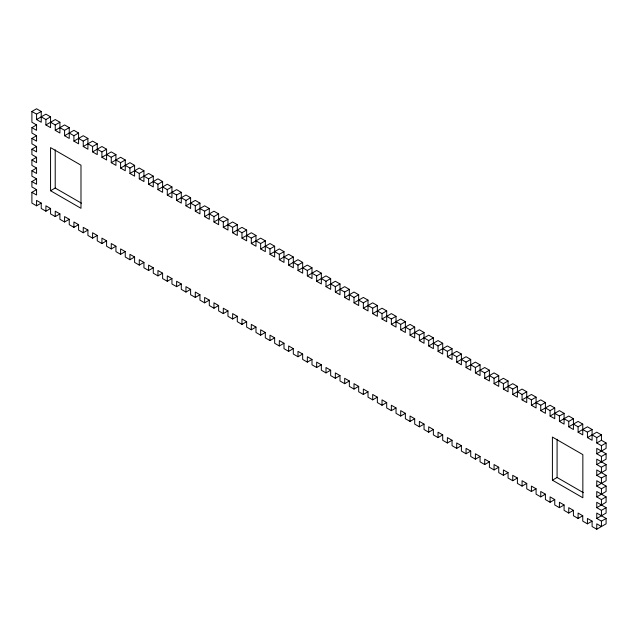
<?xml version="1.0" encoding="UTF-8"?>
<svg xmlns="http://www.w3.org/2000/svg" width="638" height="638" viewBox="0 0 638 638"><rect width="100%" height="100%" fill="white"/><g stroke="black" fill="none" stroke-linecap="round" stroke-linejoin="round"><path stroke-width="0.96" d="M606.1 518.447L601.435 521.142L596.761 518.447L596.761 513.056L606.1 518.447L606.1 523.838L596.761 529.229L592.096 526.533L592.096 521.142L587.431 523.838L582.757 521.142L582.757 515.751L578.092 518.447L573.418 515.751L573.418 510.36L568.753 513.056L564.088 510.36L564.088 504.969L559.414 507.665L554.749 504.969L554.749 499.578L550.084 502.273L545.41 499.578L545.41 494.187L540.745 496.882L536.08 494.187L536.08 488.796L531.406 491.491L526.741 488.796L526.741 483.413L522.067 486.1L517.402 483.413L517.402 478.021L512.737 480.717L508.063 478.021L508.063 472.63L503.398 475.326L498.733 472.63L498.733 467.239L494.059 469.935L489.394 467.239L489.394 461.848L484.72 464.544L480.055 461.848L480.055 456.457L475.39 459.153L470.716 456.457L470.716 451.066L466.051 453.762L461.386 451.066L461.386 445.675L456.712 448.37L452.047 445.675L452.047 440.284L447.382 442.979L442.708 440.284L442.708 434.893L438.043 437.588L433.369 434.893L433.369 429.502L428.704 432.197L424.039 429.502L424.039 424.11L419.365 426.806L414.7 424.11L414.7 418.727L410.035 421.415L405.361 418.727L405.361 413.336L400.696 416.032L396.031 413.336L396.031 407.945L391.357 410.641L386.692 407.945L386.692 402.554L382.018 405.25L377.353 402.554L377.353 397.163L372.688 399.859L368.014 397.163L368.014 391.772L363.349 394.467L358.684 391.772L358.684 386.381L354.01 389.076L349.345 386.381L349.345 380.99L344.679 383.685L340.006 380.99L340.006 375.599L335.341 378.294L330.667 375.599L330.667 370.207L326.002 372.903L321.337 370.207L321.337 364.816L316.663 367.512L311.998 364.816L311.998 359.425L307.333 362.121L302.659 359.425L302.659 354.042L297.994 356.73L293.32 354.042L293.32 348.651L288.655 351.347L283.99 348.651L283.99 343.26L279.316 345.956L274.651 343.26L274.651 337.869L269.986 340.564L265.312 337.869L265.312 332.478L260.647 335.173L255.982 332.478L255.982 327.087L251.308 329.782L246.643 327.087L246.643 321.696L241.969 324.391L237.304 321.696L237.304 316.304L232.639 319L227.965 316.304L227.965 310.913L223.3 313.609L218.635 310.913L218.635 305.522L213.961 308.218L209.296 305.522L209.296 300.131L204.631 302.827L199.957 300.131L199.957 294.74L195.292 297.436L190.618 294.74L190.618 289.357L185.953 292.052L181.288 289.357L181.288 283.966L176.614 286.661L171.949 283.966L171.949 278.575L167.284 281.27L162.61 278.575L162.61 273.184L157.945 275.879L153.279 273.184L153.279 267.793L148.606 270.488L143.941 267.793L143.941 262.401L139.267 265.097L134.602 262.401L134.602 257.01L129.937 259.706L125.263 257.01L125.263 251.619L120.598 254.315L115.933 251.619L115.933 246.228L111.259 248.924L106.594 246.228L106.594 240.837L101.92 243.533L97.255 240.837L97.255 235.446L92.59 238.141L87.916 235.446L87.916 230.055L83.251 232.75L78.586 230.055L78.586 224.672L73.912 227.367L69.247 224.672L69.247 219.281L64.582 221.976L59.908 219.281L59.908 213.889L55.243 216.585L50.569 213.889L50.569 208.498L45.904 211.194L41.239 208.498L41.239 203.107L36.565 205.803L31.9 203.107L31.9 192.325L36.565 195.021L36.565 189.63L31.9 186.934L31.9 181.543L36.565 184.238L36.565 178.847L31.9 176.152L31.9 170.761L36.565 173.456L36.565 168.065L31.9 165.37L31.9 159.978L36.565 162.674L36.565 157.291L31.9 154.595L31.9 149.204L36.565 151.9L36.565 146.509L31.9 143.813L31.9 138.422L36.565 141.118L36.565 135.727L31.9 133.031L31.9 127.64L36.565 130.335L36.565 124.944L31.9 122.249L31.9 111.467L36.565 108.771L41.239 111.467L41.239 122.249L36.565 119.553L36.565 114.162L41.239 111.467M36.565 119.553L45.904 114.162L50.569 116.858L50.569 127.64L45.904 124.944L45.904 119.553L50.569 116.858M31.9 127.64L36.565 124.944M45.904 124.944L55.243 119.553L59.908 122.249L59.908 133.031L55.243 130.335L55.243 124.944L59.908 122.249M31.9 138.422L36.565 135.727M55.243 130.335L64.582 124.944L69.247 127.64L69.247 138.422L64.582 135.727L64.582 130.335L69.247 127.64M31.9 149.204L36.565 146.509M64.582 135.727L73.912 130.335L78.586 133.031L78.586 143.813L73.912 141.118L73.912 135.727L78.586 133.031M31.9 159.978L36.565 157.291M73.912 141.118L83.251 135.727L87.916 138.422L87.916 149.204L83.251 146.509L83.251 141.118L87.916 138.422M31.9 170.761L36.565 168.065M83.251 146.509L92.59 141.118L97.255 143.813L97.255 154.587L92.59 151.9L92.59 146.509L97.255 143.813M31.9 181.543L36.565 178.847M92.59 151.9L101.92 146.509L106.594 149.204L106.594 159.978L101.92 157.283L101.92 151.9L106.594 149.204M31.9 192.325L36.565 189.63M101.92 157.283L111.259 151.9L115.933 154.587L115.933 165.37L111.259 162.674L111.259 157.283L115.933 154.587M50.554 190.738L80.986 208.315L80.986 165.194L50.554 147.617L50.554 190.738L55.219 188.043L81.433 203.179M111.259 162.674L120.598 157.283L125.263 159.978L125.263 170.761L120.598 168.065L120.598 162.674L125.263 159.978M120.598 168.065L129.937 162.674L134.602 165.37L134.602 176.152L129.937 173.456L129.937 168.065L134.602 165.37M129.937 173.456L139.267 168.065L143.941 170.761L143.941 181.543L139.267 178.847L139.267 173.456L143.941 170.761M139.267 178.847L148.606 173.456L153.279 176.152L153.279 186.934L148.606 184.238L148.606 178.847L153.279 176.152M148.606 184.238L157.945 178.847L162.61 181.543L162.61 192.325L157.945 189.63L157.945 184.238L162.61 181.543M157.945 189.63L167.284 184.238L171.949 186.934L171.949 197.716L167.284 195.021L167.284 189.63L171.949 186.934M167.284 195.021L176.614 189.63L181.288 192.325L181.288 203.107L176.614 200.412L176.614 195.021L181.288 192.325M176.614 200.412L185.953 195.021L190.618 197.716L190.618 208.498L185.953 205.803L185.953 200.412L190.618 197.716M185.953 205.803L195.292 200.412L199.957 203.107L199.957 213.889L195.292 211.194L195.292 205.803L199.957 203.107M195.292 211.194L204.631 205.803L209.296 208.498L209.296 219.273L204.631 216.585L204.631 211.194L209.296 208.498M204.631 216.585L213.961 211.194L218.635 213.889L218.635 224.664L213.961 221.968L213.961 216.585L218.635 213.889M213.961 221.968L223.3 216.585L227.965 219.273L227.965 230.055L223.3 227.359L223.3 221.968L227.965 219.273M223.3 227.359L232.639 221.968L237.304 224.664L237.304 235.446L232.639 232.75L232.639 227.359L237.304 224.664M232.639 232.75L241.969 227.359L246.643 230.055L246.643 240.837L241.969 238.141L241.969 232.75L246.643 230.055M241.969 238.141L251.308 232.75L255.982 235.446L255.982 246.228L251.308 243.533L251.308 238.141L255.982 235.446M251.308 243.533L260.647 238.141L265.312 240.837L265.312 251.619L260.647 248.924L260.647 243.533L265.312 240.837M260.647 248.924L269.986 243.533L274.651 246.228L274.651 257.01L269.986 254.315L269.986 248.924L274.651 246.228M269.986 254.315L279.316 248.924L283.99 251.619L283.99 262.401L279.316 259.706L279.316 254.315L283.99 251.619M279.316 259.706L288.655 254.315L293.32 257.01L293.32 267.793L288.655 265.097L288.655 259.706L293.32 257.01M288.655 265.097L297.994 259.706L302.659 262.401L302.659 273.184L297.994 270.488L297.994 265.097L302.659 262.401M297.994 270.488L307.333 265.097L311.998 267.793L311.998 278.575L307.333 275.879L307.333 270.488L311.998 267.793M307.333 275.879L316.663 270.488L321.337 273.184L321.337 283.958L316.663 281.27L316.663 275.879L321.337 273.184M316.663 281.27L326.002 275.879L330.667 278.575L330.667 289.349L326.002 286.653L326.002 281.27L330.667 278.575M326.002 286.653L335.341 281.27L340.006 283.958L340.006 294.74L335.341 292.044L335.341 286.653L340.006 283.958M335.341 292.044L344.679 286.653L349.345 289.349L349.345 300.131L344.679 297.436L344.679 292.044L349.345 289.349M344.679 297.436L354.01 292.044L358.684 294.74L358.684 305.522L354.01 302.827L354.01 297.436L358.684 294.74M354.01 302.827L363.349 297.436L368.014 300.131L368.014 310.913L363.349 308.218L363.349 302.827L368.014 300.131M363.349 308.218L372.688 302.827L377.353 305.522L377.353 316.304L372.688 313.609L372.688 308.218L377.353 305.522M372.688 313.609L382.018 308.218L386.692 310.913L386.692 321.696L382.018 319L382.018 313.609L386.692 310.913M382.018 319L391.357 313.609L396.031 316.304L396.031 327.087L391.357 324.391L391.357 319L396.031 316.304M391.357 324.391L400.696 319L405.361 321.696L405.361 332.478L400.696 329.782L400.696 324.391L405.361 321.696M400.696 329.782L410.035 324.391L414.7 327.087L414.7 337.869L410.035 335.173L410.035 329.782L414.7 327.087M410.035 335.173L419.365 329.782L424.039 332.478L424.039 343.26L419.365 340.564L419.365 335.173L424.039 332.478M419.365 340.564L428.704 335.173L433.369 337.869L433.369 348.643L428.704 345.956L428.704 340.564L433.369 337.869M428.704 345.956L438.043 340.564L442.708 343.26L442.708 354.034L438.043 351.339L438.043 345.948L442.708 343.26M438.043 351.339L447.382 345.948L452.047 348.643L452.047 359.425L447.382 356.73L447.382 351.339L452.047 348.643M447.382 356.73L456.712 351.339L461.386 354.034L461.386 364.816L456.712 362.121L456.712 356.73L461.386 354.034M456.712 362.121L466.051 356.73L470.716 359.425L470.716 370.207L466.051 367.512L466.051 362.121L470.716 359.425M466.051 367.512L475.39 362.121L480.055 364.816L480.055 375.599L475.39 372.903L475.39 367.512L480.055 364.816M475.39 372.903L484.72 367.512L489.394 370.207L489.394 380.99L484.72 378.294L484.72 372.903L489.394 370.207M484.72 378.294L494.059 372.903L498.733 375.599L498.733 386.381L494.059 383.685L494.059 378.294L498.733 375.599M494.059 383.685L503.398 378.294L508.063 380.99L508.063 391.772L503.398 389.076L503.398 383.685L508.063 380.99M503.398 389.076L512.737 383.685L517.402 386.381L517.402 397.163L512.737 394.467L512.737 389.076L517.402 386.381M512.737 394.467L522.067 389.076L526.741 391.772L526.741 402.554L522.067 399.859L522.067 394.467L526.741 391.772M522.067 399.859L531.406 394.467L536.08 397.163L536.08 407.945L531.406 405.25L531.406 399.859L536.08 397.163M531.406 405.25L540.745 399.859L545.41 402.554L545.41 413.328L540.745 410.633L540.745 405.25L545.41 402.554M540.745 410.633L550.084 405.25L554.749 407.945L554.749 418.719L550.084 416.024L550.084 410.633L554.749 407.945M550.084 416.024L559.414 410.633L564.088 413.328L564.088 424.11L559.414 421.415L559.414 416.024L564.088 413.328M559.414 421.415L568.753 416.024L573.418 418.719L573.418 429.502L568.753 426.806L568.753 421.415L573.418 418.719M568.753 426.806L578.092 421.415L582.757 424.11L582.757 434.893L578.092 432.197L578.092 426.806L582.757 424.11M578.092 432.197L587.431 426.806L592.096 429.502L592.096 440.284L587.431 437.588L587.431 432.197L592.096 429.502M587.431 437.588L596.761 432.197L601.435 434.893L601.435 440.284L596.761 442.979L596.761 437.588L601.435 434.893M596.761 442.979L601.435 445.675L606.1 442.979L606.1 448.37L596.761 453.762L596.761 448.37L606.1 453.762L606.1 459.153L596.761 464.544L596.761 459.153L606.1 464.544L606.1 469.935L596.761 475.326L596.761 469.935L606.1 475.326L606.1 480.709L596.761 486.1L596.761 480.709L606.1 486.1L606.1 491.491L596.761 496.882L596.761 491.491L606.1 496.882L606.1 502.273L596.761 507.665L596.761 502.273L606.1 507.665L606.1 513.056L596.761 518.447M552.412 480.183L582.853 497.76L582.853 454.631L552.412 437.062L552.412 480.183L557.086 477.487L583.291 492.624M596.761 453.762L601.435 456.457L606.1 453.762M596.761 464.544L601.435 467.239L606.1 464.544M596.761 475.326L601.435 478.021L606.1 475.326M596.761 486.1L601.435 488.796L606.1 486.1M596.761 496.882L601.435 499.578L606.1 496.882M596.761 507.665L601.435 510.36L606.1 507.665M31.9 111.467L36.565 114.162M41.239 116.858L45.904 119.553M50.569 122.249L55.243 124.944M59.908 127.64L64.582 130.335M69.247 133.031L73.912 135.727M78.586 138.422L83.251 141.118M87.916 143.813L92.59 146.509M97.255 149.204L101.92 151.9M106.594 154.587L111.259 157.283M115.933 159.978L120.598 162.674M125.263 165.37L129.937 168.065M134.602 170.761L139.267 173.456M143.941 176.152L148.606 178.847M153.279 181.543L157.945 184.238M162.61 186.934L167.284 189.63M171.949 192.325L176.614 195.021M181.288 197.716L185.953 200.412M190.618 203.107L195.292 205.803M199.957 208.498L204.631 211.194M209.296 213.889L213.961 216.585M218.635 219.273L223.3 221.968M227.965 224.664L232.639 227.359M237.304 230.055L241.969 232.75M246.643 235.446L251.308 238.141M255.982 240.837L260.647 243.533M265.312 246.228L269.986 248.924M274.651 251.619L279.316 254.315M283.99 257.01L288.655 259.706M293.32 262.401L297.994 265.097M302.659 267.793L307.333 270.488M311.998 273.184L316.663 275.879M321.337 278.575L326.002 281.27M330.667 283.958L335.341 286.653M340.006 289.349L344.679 292.044M349.345 294.74L354.01 297.436M358.684 300.131L363.349 302.827M368.014 305.522L372.688 308.218M377.353 310.913L382.018 313.609M386.692 316.304L391.357 319M396.031 321.696L400.696 324.391M405.361 327.087L410.035 329.782M414.7 332.478L419.365 335.173M424.039 337.869L428.704 340.564M433.369 343.26L438.043 345.948M442.708 348.643L447.382 351.339M452.047 354.034L456.712 356.73M461.386 359.425L466.051 362.121M470.716 364.816L475.39 367.512M480.055 370.207L484.72 372.903M489.394 375.599L494.059 378.294M498.733 380.99L503.398 383.685M508.063 386.381L512.737 389.076M517.402 391.772L522.067 394.467M526.741 397.163L531.406 399.859M536.08 402.554L540.745 405.25M545.41 407.945L550.084 410.633M554.749 413.328L559.414 416.024M564.088 418.719L568.753 421.415M573.418 424.11L578.092 426.806M582.757 429.502L587.431 432.197M592.096 434.893L596.761 437.588M601.435 440.284L606.1 442.979M41.239 203.107L36.565 200.412L36.565 205.803M50.569 208.498L45.904 205.803L45.904 211.194M59.908 213.889L55.243 211.194L55.243 216.585M69.247 219.281L64.582 216.585L64.582 221.976M78.586 224.672L73.912 221.976L73.912 227.367M87.916 230.055L83.251 227.367L83.251 232.75M97.255 235.446L92.59 232.75L92.59 238.141M106.594 240.837L101.92 238.141L101.92 243.533M115.933 246.228L111.259 243.533L111.259 248.924M125.263 251.619L120.598 248.924L120.598 254.315M134.602 257.01L129.937 254.315L129.937 259.706M143.941 262.401L139.267 259.706L139.267 265.097M153.279 267.793L148.606 265.097L148.606 270.488M162.61 273.184L157.945 270.488L157.945 275.879M171.949 278.575L167.284 275.879L167.284 281.27M181.288 283.966L176.614 281.27L176.614 286.661M190.618 289.357L185.953 286.661L185.953 292.052M199.957 294.74L195.292 292.044L195.292 297.436M209.296 300.131L204.631 297.436L204.631 302.827M218.635 305.522L213.961 302.827L213.961 308.218M227.965 310.913L223.3 308.218L223.3 313.609M237.304 316.304L232.639 313.609L232.639 319M246.643 321.696L241.969 319L241.969 324.391M255.982 327.087L251.308 324.391L251.308 329.782M265.312 332.478L260.647 329.782L260.647 335.173M274.651 337.869L269.986 335.173L269.986 340.564M283.99 343.26L279.316 340.564L279.316 345.956M293.32 348.651L288.655 345.956L288.655 351.347M302.659 354.042L297.994 351.347L297.994 356.73M311.998 359.425L307.333 356.73L307.333 362.121M321.337 364.816L316.663 362.121L316.663 367.512M330.667 370.207L326.002 367.512L326.002 372.903M340.006 375.599L335.341 372.903L335.341 378.294M349.345 380.99L344.679 378.294L344.679 383.685M358.684 386.381L354.01 383.685L354.01 389.076M368.014 391.772L363.349 389.076L363.349 394.467M377.353 397.163L372.688 394.467L372.688 399.859M386.692 402.554L382.018 399.859L382.018 405.25M396.031 407.945L391.357 405.25L391.357 410.641M405.361 413.336L400.696 410.641L400.696 416.032M414.7 418.727L410.035 416.032L410.035 421.415M424.039 424.11L419.365 421.415L419.365 426.806M433.369 429.502L428.704 426.806L428.704 432.197M442.708 434.893L438.043 432.197L438.043 437.588M452.047 440.284L447.382 437.588L447.382 442.979M461.386 445.675L456.712 442.979L456.712 448.37M470.716 451.066L466.051 448.37L466.051 453.762M480.055 456.457L475.39 453.762L475.39 459.153M489.394 461.848L484.72 459.153L484.72 464.544M498.733 467.239L494.059 464.544L494.059 469.935M508.063 472.63L503.398 469.935L503.398 475.326M517.402 478.021L512.737 475.326L512.737 480.717M526.741 483.413L522.067 480.717L522.067 486.1M536.08 488.796L531.406 486.1L531.406 491.491M545.41 494.187L540.745 491.491L540.745 496.882M554.749 499.578L550.084 496.882L550.084 502.273M564.088 504.969L559.414 502.273L559.414 507.665M573.418 510.36L568.753 507.665L568.753 513.056M582.757 515.751L578.092 513.056L578.092 518.447M592.096 521.142L587.431 518.447L587.431 523.838M601.435 445.675L601.435 451.066M601.435 456.457L601.435 461.848M601.435 467.239L601.435 472.63M601.435 478.021L601.435 483.405M601.435 488.796L601.435 494.187M601.435 499.578L601.435 504.969M601.435 510.36L601.435 515.751M601.435 521.142L601.435 526.533L596.761 523.838L596.761 529.229M557.086 439.263L557.086 477.487M55.219 149.818L55.219 188.043"/></g></svg>
